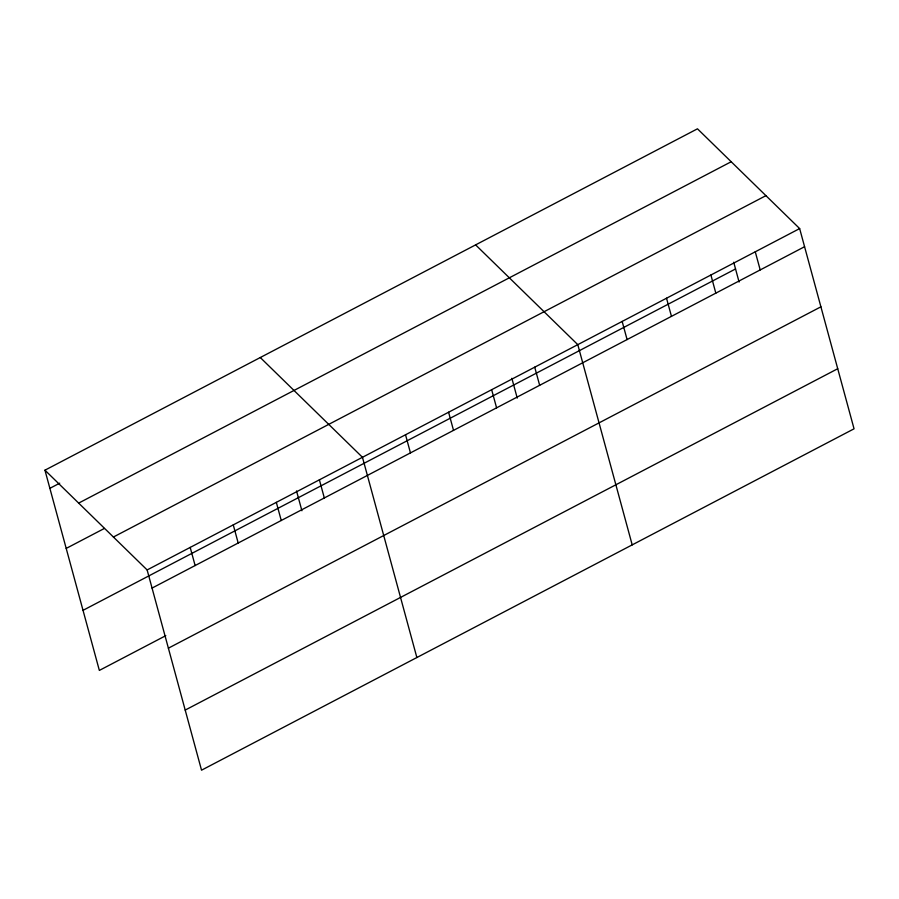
<?xml version="1.0" encoding="UTF-8"?>
<svg xmlns="http://www.w3.org/2000/svg" width="899" height="899" viewBox="0 0 899 899"><rect width="100%" height="100%" fill="white"/><g stroke="black" fill="none" stroke-linecap="round" stroke-linejoin="round"><path stroke-width="1.35" d="M44.95 470.188L697.467 128.815L799.649 228.582L854.05 428.812L201.533 770.185L147.133 569.944L44.95 470.188L99.351 670.418L165.798 635.66M49.883 488.326L59.727 483.179M78.674 503.103L731.19 161.741M66.2 548.412L104.351 528.466M113.409 537.029L765.926 195.656M147.133 569.944L799.649 228.582M83.023 610.331L735.539 268.958M152.055 588.081L804.571 246.719M168.383 648.179L820.899 306.817M185.205 710.086L837.722 368.725M475.616 244.888L577.787 344.643L632.199 544.884M260.283 357.532L362.466 457.299L416.866 657.529M755.272 251.799L760.206 269.936M733.719 262.238L739.09 282.028M710.907 275.004L715.829 293.153M666.53 298.221L671.463 316.358M622.164 321.437L627.086 339.575M534.725 367.174L539.658 385.311M511.857 378.299L517.24 398.088M491.663 389.705L496.585 407.843M448.59 412.236L453.523 430.374M405.528 434.768L410.461 452.905M319.392 479.83L324.325 497.967M296.524 490.944L301.907 510.744M276.33 502.361L281.252 520.499M233.268 524.881L238.19 543.03M190.195 547.412L195.128 565.561"/></g></svg>
